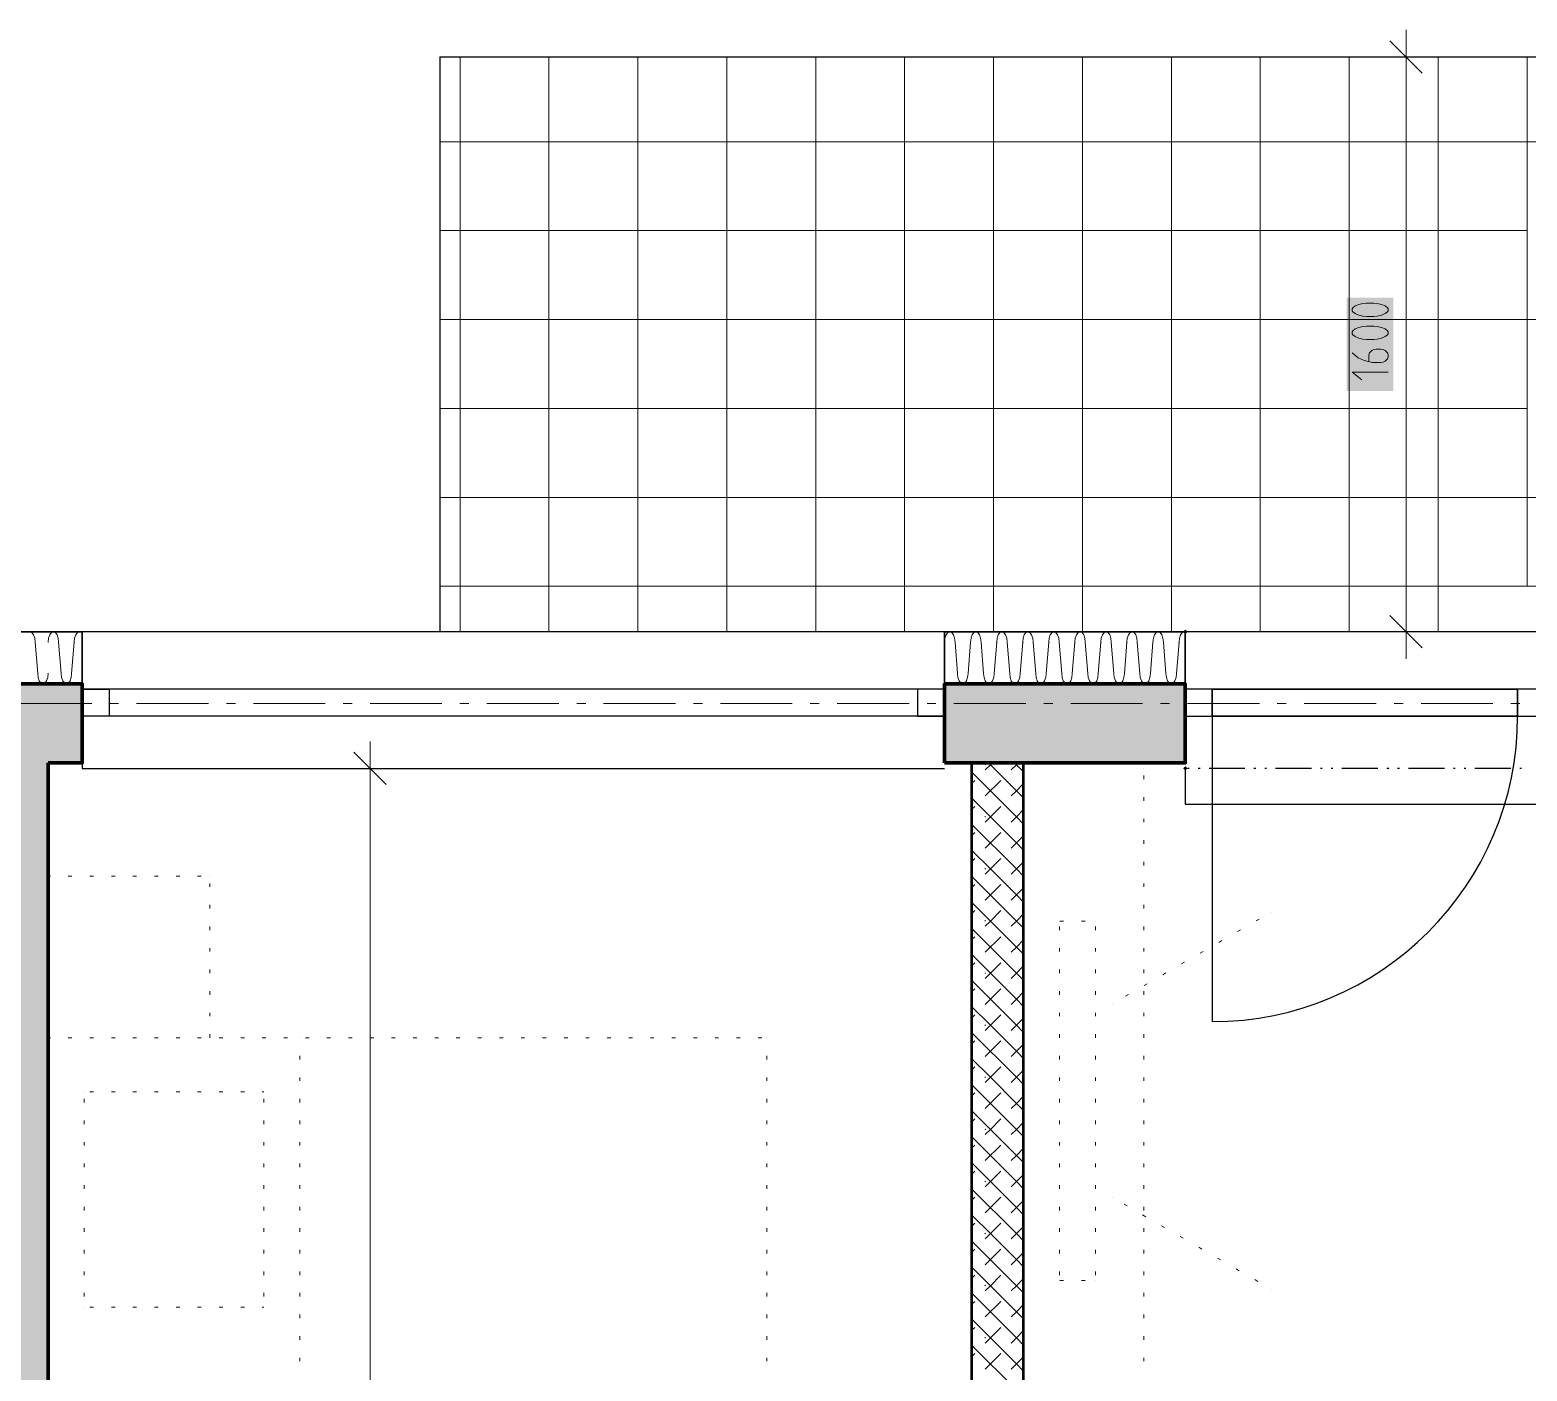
# Model space of a CAD drawing. Header units: millimetres. Extents: x 0 to 594, y 0 to 420.
# Drawn here: x 282.46 to 325.17, y 323 to 361.26 of the extents above; entities that cross this region are included whole.
import ezdxf

# ---------------------------------------------------------------- set-up
doc = ezdxf.new("R2010")
doc.units = ezdxf.units.MM
doc.header["$LTSCALE"] = 8
for name, color, linetype in [('PDF_Dvere', 7, 'Continuous'), ('PDF_Koty delkove', 7, 'Continuous'), ('PDF_Nabytek', 7, 'Continuous'), ('PDF_Obecne 0.25', 7, 'Continuous'), ('PDF_Okna', 7, 'Continuous'), ('PDF_Osy hlavni', 7, 'Continuous'), ('PDF_Pricky zdene', 7, 'Continuous'), ('PDF_Srafy', 7, 'Continuous'), ('PDF_Steny obvodove nosne', 7, 'Continuous'), ('PDF_Steny sendvic', 7, 'Continuous'), ('PDF_Zatepleni', 7, 'Continuous')]:
    doc.layers.add(name, color=color, linetype=linetype)

msp = doc.modelspace()

# ---------------------------------------------------------------- linework, layer by layer
at = {"layer": 'PDF_Dvere', "lineweight": 25}
for points in [[(316.185, 342.449), (315.417, 342.449), (315.417, 341.681), (316.185, 341.681)], [(316.185, 342.449), (316.185, 341.681)], [(325.666, 342.449), (324.898, 342.449), (324.898, 341.681), (325.666, 341.681)], [(324.898, 342.449), (324.898, 341.681)]]:
    msp.add_lwpolyline(points, close=True, dxfattribs=at)
for points in [[(324.898, 342.449), (316.185, 342.449), (324.898, 342.449)], [(324.898, 341.681), (316.185, 341.681), (324.898, 341.681)]]:
    msp.add_lwpolyline(points, dxfattribs=at)
msp.add_lwpolyline([(316.185, 341.681), (316.185, 332.968, 0.414213), (324.898, 341.681)], format="xyb", dxfattribs=at)
at = {"layer": 'PDF_Koty delkove', "lineweight": 18}
for points in [[(322.176, 360.028), (321.253, 360.951)], [(321.715, 360.489), (321.715, 361.258)], [(322.483, 360.489), (321.715, 360.489), (320.946, 360.489)], [(321.715, 344.089), (321.715, 360.489)], [(320.791, 352.81), (320.586, 352.81), (320.485, 352.796), (320.365, 352.769), (320.262, 352.728), (320.194, 352.673), (320.177, 352.646), (320.177, 352.591), (320.194, 352.563), (320.262, 352.509), (320.365, 352.468), (320.485, 352.44), (320.586, 352.426), (320.791, 352.426), (320.894, 352.44), (321.014, 352.468), (321.116, 352.509), (321.185, 352.563), (321.202, 352.591)], [(321.202, 352.591), (321.202, 352.646), (321.185, 352.673), (321.116, 352.728), (321.014, 352.769), (320.894, 352.796), (320.791, 352.81)], [(320.655, 351.797), (320.655, 351.988), (320.672, 352.044), (320.706, 352.085), (320.741, 352.112), (320.791, 352.139), (320.86, 352.153), (320.996, 352.153), (321.065, 352.139), (321.116, 352.112), (321.15, 352.085), (321.185, 352.044), (321.202, 351.988), (321.202, 351.934), (321.185, 351.879), (321.15, 351.838), (321.116, 351.811), (321.065, 351.783), (320.996, 351.769), (320.757, 351.769), (320.518, 351.824), (320.347, 351.906), (320.177, 352.044)], [(321.202, 351.496), (320.177, 351.496), (320.45, 351.277)], [(322.176, 343.628), (321.253, 344.551)], [(322.483, 344.089), (321.715, 344.089), (320.946, 344.089)], [(321.715, 344.089), (321.715, 343.321)], [(292.16, 340.194), (292.16, 340.963)], [(292.621, 339.733), (291.699, 340.656)], [(292.929, 340.194), (292.16, 340.194), (291.391, 340.194)], [(292.16, 253.839), (292.16, 256.401), (292.16, 261.065), (292.16, 282.897), (292.16, 284.384), (292.16, 291.046), (292.16, 340.194)]]:
    msp.add_lwpolyline(points, dxfattribs=at)
msp.add_lwpolyline([(320.791, 353.467), (320.586, 353.467), (320.485, 353.453), (320.365, 353.426), (320.262, 353.385), (320.194, 353.33), (320.177, 353.303), (320.177, 353.248), (320.194, 353.22), (320.262, 353.166), (320.365, 353.125), (320.485, 353.097), (320.586, 353.083), (320.791, 353.083), (320.894, 353.097), (321.014, 353.125), (321.116, 353.166), (321.185, 353.22), (321.202, 353.248), (321.202, 353.303), (321.185, 353.33), (321.116, 353.385), (321.014, 353.426), (320.894, 353.453)], close=True, dxfattribs=at)
at = {"layer": 'PDF_Koty delkove', "color": 7, "lineweight": 18, "true_color": 0xffffff, "transparency": 33554559}
msp.add_solid([(321.356, 350.958), (321.356, 353.62), (320.023, 350.958), (320.023, 353.62)], dxfattribs=at)
at = {"layer": 'PDF_Nabytek', "lineweight": 13}
for points in [[(310.804, 340.194), (310.804, 340.194)], [(310.804, 339.885), (310.804, 339.987)], [(314.229, 340.194), (314.229, 340.194)], [(314.229, 339.885), (314.229, 339.987)], [(310.804, 339.27), (310.804, 339.372)], [(314.229, 339.27), (314.229, 339.372)], [(310.804, 338.655), (310.804, 338.757)], [(314.229, 338.655), (314.229, 338.757)], [(310.804, 338.04), (310.804, 338.142)], [(314.229, 338.04), (314.229, 338.142)], [(310.804, 337.425), (310.804, 337.527)], [(314.229, 337.425), (314.229, 337.527)], [(283.038, 337.119), (282.976, 337.119)], [(282.976, 337.119), (282.976, 337.119)], [(282.976, 337.119), (282.976, 337.119)], [(283.653, 337.119), (283.55, 337.119)], [(284.268, 337.119), (284.165, 337.119)], [(284.883, 337.119), (284.78, 337.119)], [(285.498, 337.119), (285.395, 337.119)], [(286.113, 337.119), (286.01, 337.119)], [(286.728, 337.119), (286.625, 337.119)], [(287.343, 337.119), (287.24, 337.119)], [(287.588, 337.119), (287.588, 337.119)], [(287.588, 337.119), (287.588, 337.119)], [(282.976, 336.81), (282.976, 336.912)], [(287.588, 336.81), (287.588, 336.912)], [(310.804, 336.81), (310.804, 336.912)], [(314.229, 336.81), (314.229, 336.912)], [(282.976, 336.195), (282.976, 336.297)], [(287.588, 336.195), (287.588, 336.297)], [(310.804, 336.195), (310.804, 336.297)], [(314.229, 336.195), (314.229, 336.297)], [(311.829, 335.838), (311.829, 335.838)], [(311.829, 335.838), (311.829, 335.838)], [(311.943, 335.838), (311.84, 335.838)], [(312.558, 335.838), (312.455, 335.838)], [(312.854, 335.838), (312.854, 335.838)], [(312.854, 335.838), (312.854, 335.838)], [(317.438, 335.843), (317.527, 335.894)], [(317.866, 336.09), (317.866, 336.09)], [(282.976, 335.58), (282.976, 335.682)], [(287.588, 335.58), (287.588, 335.682)], [(310.804, 335.58), (310.804, 335.682)], [(311.829, 335.58), (311.829, 335.682)], [(312.854, 335.58), (312.854, 335.682)], [(314.229, 335.58), (314.229, 335.682)], [(316.906, 335.536), (316.994, 335.587)], [(282.976, 334.965), (282.976, 335.067)], [(287.588, 334.965), (287.588, 335.067)], [(310.804, 334.965), (310.804, 335.067)], [(311.829, 334.965), (311.829, 335.067)], [(312.854, 334.965), (312.854, 335.067)], [(314.229, 334.965), (314.229, 335.067)], [(315.84, 334.921), (315.929, 334.972)], [(316.373, 335.228), (316.462, 335.279)], [(282.976, 334.35), (282.976, 334.452)], [(287.588, 334.35), (287.588, 334.452)], [(310.804, 334.35), (310.804, 334.452)], [(311.829, 334.35), (311.829, 334.452)], [(312.854, 334.35), (312.854, 334.452)], [(314.229, 334.35), (314.229, 334.452)], [(315.308, 334.613), (315.397, 334.664)], [(314.243, 333.998), (314.331, 334.049)], [(314.775, 334.306), (314.864, 334.357)], [(282.976, 333.735), (282.976, 333.837)], [(287.588, 333.735), (287.588, 333.837)], [(310.804, 333.735), (310.804, 333.837)], [(311.829, 333.735), (311.829, 333.837)], [(312.854, 333.735), (312.854, 333.837)], [(313.71, 333.691), (313.799, 333.742)], [(314.229, 333.735), (314.229, 333.837)], [(282.976, 333.12), (282.976, 333.222)], [(287.588, 333.12), (287.588, 333.222)], [(310.804, 333.12), (310.804, 333.222)], [(311.829, 333.12), (311.829, 333.222)], [(312.854, 333.12), (312.854, 333.222)], [(313.342, 333.478), (313.342, 333.478)], [(314.229, 333.12), (314.229, 333.222)], [(282.976, 332.507), (282.976, 332.607)], [(283.038, 332.507), (282.976, 332.507)], [(282.976, 332.507), (282.976, 332.507)], [(282.976, 332.505), (282.976, 332.507)], [(282.976, 332.507), (282.976, 332.507)], [(282.976, 332.507), (282.976, 332.507)], [(283.653, 332.507), (283.55, 332.507)], [(284.268, 332.507), (284.165, 332.507)], [(284.883, 332.507), (284.78, 332.507)], [(285.498, 332.507), (285.395, 332.507)], [(286.113, 332.507), (286.01, 332.507)], [(286.728, 332.507), (286.625, 332.507)], [(287.343, 332.507), (287.24, 332.507)], [(287.588, 332.507), (287.588, 332.607)], [(287.588, 332.507), (287.588, 332.507)], [(287.958, 332.507), (287.855, 332.507)], [(288.573, 332.507), (288.47, 332.507)], [(289.188, 332.507), (289.085, 332.507)], [(289.803, 332.507), (289.7, 332.507)], [(290.151, 332.505), (290.151, 332.507)], [(290.151, 332.507), (290.151, 332.507)], [(290.418, 332.507), (290.315, 332.507)], [(291.033, 332.507), (290.93, 332.507)], [(291.648, 332.507), (291.545, 332.507)], [(292.263, 332.507), (292.16, 332.507)], [(292.878, 332.507), (292.775, 332.507)], [(293.493, 332.507), (293.39, 332.507)], [(294.108, 332.507), (294.005, 332.507)], [(294.723, 332.507), (294.62, 332.507)], [(295.338, 332.507), (295.235, 332.507)], [(295.953, 332.507), (295.85, 332.507)], [(296.568, 332.507), (296.465, 332.507)], [(297.183, 332.507), (297.08, 332.507)], [(297.798, 332.507), (297.695, 332.507)], [(298.413, 332.507), (298.31, 332.507)], [(299.028, 332.507), (298.925, 332.507)], [(299.643, 332.507), (299.54, 332.507)], [(300.258, 332.507), (300.155, 332.507)], [(300.873, 332.507), (300.77, 332.507)], [(301.488, 332.507), (301.385, 332.507)], [(302.103, 332.507), (302, 332.507)], [(302.718, 332.507), (302.615, 332.507)], [(303.333, 332.507), (303.23, 332.507)], [(303.476, 332.505), (303.476, 332.507)], [(303.476, 332.507), (303.476, 332.507)], [(303.476, 332.507), (303.476, 332.507)], [(310.804, 332.505), (310.804, 332.607)], [(311.829, 332.505), (311.829, 332.607)], [(312.854, 332.505), (312.854, 332.607)], [(314.229, 332.505), (314.229, 332.607)], [(282.976, 331.89), (282.976, 331.992)], [(290.151, 331.89), (290.151, 331.992)], [(303.476, 331.89), (303.476, 331.992)], [(310.804, 331.89), (310.804, 331.992)], [(311.829, 331.89), (311.829, 331.992)], [(312.854, 331.89), (312.854, 331.992)], [(314.229, 331.89), (314.229, 331.992)], [(282.976, 331.275), (282.976, 331.377)], [(290.151, 331.275), (290.151, 331.377)], [(303.476, 331.275), (303.476, 331.377)], [(310.804, 331.275), (310.804, 331.377)], [(311.829, 331.275), (311.829, 331.377)], [(312.854, 331.275), (312.854, 331.377)], [(314.229, 331.275), (314.229, 331.377)], [(282.976, 330.66), (282.976, 330.762)], [(284.001, 330.97), (284.001, 330.97)], [(284.001, 330.97), (284.001, 330.97)], [(284.001, 330.66), (284.001, 330.762)], [(284.268, 330.97), (284.165, 330.97)], [(284.883, 330.97), (284.78, 330.97)], [(285.498, 330.97), (285.395, 330.97)], [(286.113, 330.97), (286.01, 330.97)], [(286.728, 330.97), (286.625, 330.97)], [(287.343, 330.97), (287.24, 330.97)], [(287.958, 330.97), (287.855, 330.97)], [(288.573, 330.97), (288.47, 330.97)], [(289.126, 330.97), (289.085, 330.97)], [(289.126, 330.97), (289.126, 330.97)], [(289.126, 330.97), (289.126, 330.97)], [(289.126, 330.66), (289.126, 330.762)], [(290.151, 330.66), (290.151, 330.762)], [(303.476, 330.66), (303.476, 330.762)], [(310.804, 330.66), (310.804, 330.762)], [(311.829, 330.66), (311.829, 330.762)], [(312.854, 330.66), (312.854, 330.762)], [(314.229, 330.66), (314.229, 330.762)], [(282.976, 330.045), (282.976, 330.147)], [(284.001, 330.045), (284.001, 330.147)], [(289.126, 330.045), (289.126, 330.147)], [(290.151, 330.045), (290.151, 330.147)], [(303.476, 330.045), (303.476, 330.147)], [(310.804, 330.045), (310.804, 330.147)], [(311.829, 330.045), (311.829, 330.147)], [(312.854, 330.045), (312.854, 330.147)], [(314.229, 330.045), (314.229, 330.147)], [(282.976, 329.43), (282.976, 329.532)], [(284.001, 329.43), (284.001, 329.532)], [(289.126, 329.43), (289.126, 329.532)], [(290.151, 329.43), (290.151, 329.532)], [(303.476, 329.43), (303.476, 329.532)], [(310.804, 329.43), (310.804, 329.532)], [(311.829, 329.43), (311.829, 329.532)], [(312.854, 329.43), (312.854, 329.532)], [(314.229, 329.43), (314.229, 329.532)], [(282.976, 328.815), (282.976, 328.917)], [(284.001, 328.815), (284.001, 328.917)], [(289.126, 328.815), (289.126, 328.917)], [(290.151, 328.815), (290.151, 328.917)], [(303.476, 328.815), (303.476, 328.917)], [(310.804, 328.815), (310.804, 328.917)], [(311.829, 328.815), (311.829, 328.917)], [(312.854, 328.815), (312.854, 328.917)], [(314.229, 328.815), (314.229, 328.917)], [(282.976, 328.2), (282.976, 328.302)], [(284.001, 328.2), (284.001, 328.302)], [(289.126, 328.2), (289.126, 328.302)], [(290.151, 328.2), (290.151, 328.302)], [(303.476, 328.2), (303.476, 328.302)], [(310.804, 328.2), (310.804, 328.302)], [(311.829, 328.2), (311.829, 328.302)], [(312.854, 328.2), (312.854, 328.302)], [(314.229, 328.2), (314.229, 328.302)], [(282.976, 327.585), (282.976, 327.687)], [(284.001, 327.585), (284.001, 327.687)], [(289.126, 327.585), (289.126, 327.687)], [(290.151, 327.585), (290.151, 327.687)], [(303.476, 327.585), (303.476, 327.687)], [(310.804, 327.585), (310.804, 327.687)], [(311.829, 327.585), (311.829, 327.687)], [(312.854, 327.585), (312.854, 327.687)], [(313.342, 327.948), (313.342, 327.948)], [(313.757, 327.709), (313.668, 327.76)], [(314.229, 327.585), (314.229, 327.687)], [(314.289, 327.402), (314.2, 327.453)], [(282.976, 326.97), (282.976, 327.072)], [(284.001, 326.97), (284.001, 327.072)], [(289.126, 326.97), (289.126, 327.072)], [(290.151, 326.97), (290.151, 327.072)], [(303.476, 326.97), (303.476, 327.072)], [(310.804, 326.97), (310.804, 327.072)], [(311.829, 326.97), (311.829, 327.072)], [(312.854, 326.97), (312.854, 327.072)], [(314.229, 326.97), (314.229, 327.072)], [(314.822, 327.094), (314.733, 327.145)], [(315.354, 326.787), (315.266, 326.838)], [(282.976, 326.355), (282.976, 326.457)], [(284.001, 326.355), (284.001, 326.457)], [(289.126, 326.355), (289.126, 326.457)], [(290.151, 326.355), (290.151, 326.457)], [(303.476, 326.355), (303.476, 326.457)], [(310.804, 326.355), (310.804, 326.457)], [(311.829, 326.355), (311.829, 326.457)], [(312.854, 326.355), (312.854, 326.457)], [(314.229, 326.355), (314.229, 326.457)], [(315.887, 326.479), (315.798, 326.53)], [(316.42, 326.172), (316.331, 326.223)], [(316.952, 325.864), (316.863, 325.915)], [(282.976, 325.74), (282.976, 325.842)], [(284.001, 325.74), (284.001, 325.842)], [(289.126, 325.74), (289.126, 325.842)], [(290.151, 325.74), (290.151, 325.842)], [(303.476, 325.74), (303.476, 325.842)], [(310.804, 325.74), (310.804, 325.842)], [(311.829, 325.74), (311.829, 325.842)], [(311.829, 325.588), (311.829, 325.588)], [(311.829, 325.588), (311.829, 325.588)], [(311.943, 325.588), (311.84, 325.588)], [(312.558, 325.588), (312.455, 325.588)], [(312.854, 325.74), (312.854, 325.842)], [(312.854, 325.588), (312.854, 325.588)], [(312.854, 325.588), (312.854, 325.588)], [(314.229, 325.74), (314.229, 325.842)], [(317.485, 325.557), (317.396, 325.608)], [(282.976, 325.125), (282.976, 325.227)], [(284.001, 325.125), (284.001, 325.227)], [(289.126, 325.125), (289.126, 325.227)], [(290.151, 325.125), (290.151, 325.227)], [(303.476, 325.125), (303.476, 325.227)], [(310.804, 325.125), (310.804, 325.227)], [(314.229, 325.125), (314.229, 325.227)], [(317.866, 325.336), (317.866, 325.336)], [(282.976, 324.51), (282.976, 324.612)], [(284.001, 324.82), (284.001, 324.82)], [(284.001, 324.82), (284.001, 324.82)], [(284.268, 324.82), (284.165, 324.82)], [(284.883, 324.82), (284.78, 324.82)], [(285.498, 324.82), (285.395, 324.82)], [(286.113, 324.82), (286.01, 324.82)], [(286.728, 324.82), (286.625, 324.82)], [(287.343, 324.82), (287.24, 324.82)], [(287.958, 324.82), (287.855, 324.82)], [(288.573, 324.82), (288.47, 324.82)], [(289.126, 324.82), (289.085, 324.82)], [(289.126, 324.82), (289.126, 324.82)], [(289.126, 324.82), (289.126, 324.82)], [(290.151, 324.51), (290.151, 324.612)], [(303.476, 324.51), (303.476, 324.612)], [(310.804, 324.51), (310.804, 324.612)], [(314.229, 324.51), (314.229, 324.612)], [(282.976, 323.895), (282.976, 323.997)], [(290.151, 323.895), (290.151, 323.997)], [(303.476, 323.895), (303.476, 323.997)], [(310.804, 323.895), (310.804, 323.997)], [(314.229, 323.895), (314.229, 323.997)], [(282.976, 323.28), (282.976, 323.382)], [(290.151, 323.28), (290.151, 323.382)], [(303.476, 323.28), (303.476, 323.382)], [(310.804, 323.28), (310.804, 323.382)], [(314.229, 323.28), (314.229, 323.382)]]:
    msp.add_lwpolyline(points, dxfattribs=at)
at = {"layer": 'PDF_Obecne 0.25', "lineweight": 25}
for points in [[(294.148, 360.489), (325.923, 360.489)], [(294.148, 360.489), (294.148, 344.089)], [(325.666, 344.089), (315.417, 344.089)], [(315.417, 340.194), (315.417, 339.169), (325.666, 339.169), (325.666, 340.194)]]:
    msp.add_lwpolyline(points, dxfattribs=at)
at = {"layer": 'PDF_Okna', "lineweight": 25}
for points in [[(308.549, 344.089), (283.95, 344.089), (283.95, 340.194), (308.549, 340.194)], [(308.549, 342.449), (283.95, 342.449)], [(308.549, 341.681), (283.95, 341.681)]]:
    msp.add_lwpolyline(points, dxfattribs=at)
for points in [[(283.95, 342.449), (284.718, 342.449), (284.718, 341.681), (283.95, 341.681)], [(308.549, 342.449), (307.781, 342.449), (307.781, 341.681), (308.549, 341.681)]]:
    msp.add_lwpolyline(points, close=True, dxfattribs=at)
at = {"layer": 'PDF_Osy hlavni', "lineweight": 18}
for points in [[(284.217, 342.039), (282.167, 342.039)], [(284.985, 342.039), (284.729, 342.039)], [(287.548, 342.039), (285.498, 342.039)], [(288.317, 342.039), (288.06, 342.039)], [(290.879, 342.039), (288.829, 342.039)], [(291.648, 342.039), (291.392, 342.039)], [(294.21, 342.039), (292.16, 342.039)], [(294.979, 342.039), (294.723, 342.039)], [(297.542, 342.039), (295.492, 342.039)], [(298.31, 342.039), (298.054, 342.039)], [(300.873, 342.039), (298.823, 342.039)], [(301.642, 342.039), (301.385, 342.039)], [(304.204, 342.039), (302.154, 342.039)], [(304.973, 342.039), (304.717, 342.039)], [(307.535, 342.039), (305.485, 342.039)], [(308.304, 342.039), (308.048, 342.039)], [(310.866, 342.039), (308.816, 342.039)], [(311.635, 342.039), (311.379, 342.039)], [(314.198, 342.039), (312.148, 342.039)], [(314.966, 342.039), (314.71, 342.039)], [(317.529, 342.039), (315.479, 342.039)], [(318.298, 342.039), (318.041, 342.039)], [(320.86, 342.039), (318.81, 342.039)], [(321.629, 342.039), (321.373, 342.039)], [(324.191, 342.039), (322.141, 342.039)], [(324.96, 342.039), (324.704, 342.039)]]:
    msp.add_lwpolyline(points, dxfattribs=at)
at = {"layer": 'PDF_Pricky zdene', "lineweight": 50}
msp.add_lwpolyline([(310.804, 291.046), (310.804, 340.194), (310.804, 340.348), (309.318, 340.348), (309.318, 340.194), (309.318, 291.046), (309.318, 291.046)], close=True, dxfattribs=at)
at = {"layer": 'PDF_Pricky zdene', "lineweight": 9}
for points in [[(310.804, 339.016), (310.599, 338.811), (309.318, 340.092)], [(309.708, 340.148), (309.856, 340.297)], [(310.804, 339.349), (310.599, 339.554), (309.856, 340.297), (309.805, 340.348)], [(309.856, 340.297), (309.907, 340.348)], [(310.451, 340.148), (310.599, 340.297)], [(310.651, 340.348), (310.599, 340.297), (310.548, 340.348)], [(310.804, 340.092), (310.599, 340.297)], [(309.318, 339.759), (309.41, 339.851)], [(309.708, 339.405), (310.153, 339.851)], [(310.451, 339.405), (310.599, 339.554), (310.804, 339.759)], [(310.804, 337.863), (310.599, 338.068), (309.856, 338.811), (309.318, 339.349)], [(309.318, 339.016), (309.41, 339.108)], [(309.708, 338.662), (309.856, 338.811)], [(309.856, 338.811), (310.153, 339.108)], [(310.451, 338.662), (310.599, 338.811)], [(310.804, 338.606), (310.599, 338.811)], [(310.804, 337.529), (310.599, 337.324), (309.318, 338.606)], [(309.318, 338.273), (309.41, 338.365)], [(309.708, 337.919), (310.153, 338.365)], [(310.599, 338.068), (310.804, 338.273)], [(310.804, 336.376), (310.599, 336.581), (309.856, 337.324), (309.318, 337.863)], [(310.451, 337.919), (310.599, 338.068)], [(309.318, 337.529), (309.41, 337.622)], [(309.856, 337.324), (310.153, 337.622)], [(310.804, 336.043), (310.599, 335.838), (309.318, 337.119)], [(309.708, 337.176), (309.856, 337.324)], [(310.451, 337.176), (310.599, 337.324)], [(310.804, 337.119), (310.599, 337.324)], [(309.318, 336.786), (309.41, 336.879)], [(309.708, 336.433), (310.153, 336.879)], [(310.451, 336.433), (310.599, 336.581)], [(310.599, 336.581), (310.804, 336.786)], [(310.804, 334.89), (310.599, 335.095), (309.856, 335.838), (309.318, 336.376)], [(309.318, 336.043), (309.41, 336.135)], [(309.856, 335.838), (310.153, 336.135)], [(309.708, 335.69), (309.856, 335.838)], [(310.451, 335.69), (310.599, 335.838)], [(310.804, 335.633), (310.599, 335.838)], [(310.804, 334.557), (310.599, 334.352), (309.318, 335.633)], [(309.318, 335.3), (309.41, 335.392)], [(309.708, 334.947), (310.153, 335.392)], [(310.599, 335.095), (310.804, 335.3)], [(310.804, 333.404), (310.599, 333.609), (309.856, 334.352), (309.318, 334.89)], [(310.451, 334.947), (310.599, 335.095)], [(309.318, 334.557), (309.41, 334.649)], [(309.856, 334.352), (310.153, 334.649)], [(310.804, 333.071), (310.599, 332.866), (309.318, 334.147)], [(309.708, 334.203), (309.856, 334.352)], [(310.451, 334.203), (310.599, 334.352)], [(310.804, 334.147), (310.599, 334.352)], [(309.318, 333.814), (309.41, 333.906)], [(309.708, 333.46), (310.153, 333.906)], [(310.451, 333.46), (310.599, 333.609)], [(310.599, 333.609), (310.804, 333.814)], [(310.804, 331.918), (310.599, 332.123), (309.856, 332.866), (309.318, 333.404)], [(309.318, 333.071), (309.41, 333.163)], [(309.856, 332.866), (310.153, 333.163)], [(309.708, 332.717), (309.856, 332.866)], [(310.451, 332.717), (310.599, 332.866)], [(310.804, 332.661), (310.599, 332.866)], [(310.804, 331.585), (310.599, 331.38), (309.318, 332.661)], [(309.318, 332.328), (309.41, 332.42)], [(309.708, 331.974), (310.153, 332.42)], [(310.599, 332.123), (310.804, 332.328)], [(310.804, 330.431), (310.599, 330.636), (309.856, 331.38), (309.318, 331.918)], [(310.451, 331.974), (310.599, 332.123)], [(309.318, 331.585), (309.41, 331.677)], [(309.856, 331.38), (310.153, 331.677)], [(310.599, 329.893), (309.318, 331.175)], [(309.708, 331.231), (309.856, 331.38)], [(310.451, 331.231), (310.599, 331.38)], [(310.804, 331.175), (310.599, 331.38)], [(309.318, 330.841), (309.41, 330.934)], [(309.708, 330.488), (310.153, 330.934)], [(310.451, 330.488), (310.599, 330.636)], [(310.599, 330.636), (310.804, 330.841)], [(310.451, 329.002), (310.599, 329.15), (309.856, 329.893), (309.318, 330.431)], [(309.318, 330.098), (309.41, 330.191)], [(309.856, 329.893), (310.153, 330.191)], [(309.708, 329.745), (309.856, 329.893)], [(310.451, 329.745), (310.599, 329.893)], [(310.599, 329.893), (310.804, 330.098)], [(310.804, 329.688), (310.599, 329.893)], [(310.599, 328.407), (309.318, 329.688)], [(309.318, 329.355), (309.41, 329.447)], [(309.708, 329.002), (310.153, 329.447)], [(310.599, 329.15), (310.804, 329.355)], [(310.599, 327.664), (309.856, 328.407), (309.318, 328.945)], [(310.804, 328.945), (310.599, 329.15)], [(309.318, 328.612), (309.41, 328.704)], [(309.856, 328.407), (310.153, 328.704)], [(310.599, 328.407), (310.804, 328.612)], [(310.599, 326.921), (309.318, 328.202)], [(309.708, 328.258), (309.856, 328.407)], [(310.451, 328.258), (310.599, 328.407)], [(310.804, 328.202), (310.599, 328.407)], [(309.318, 327.869), (309.41, 327.961)], [(309.708, 327.515), (310.153, 327.961)], [(310.451, 327.515), (310.599, 327.664)], [(310.599, 327.664), (310.804, 327.869)], [(310.804, 327.459), (310.599, 327.664)], [(309.856, 326.921), (309.318, 327.459)], [(309.318, 327.126), (309.41, 327.218)], [(309.856, 326.921), (310.153, 327.218)], [(309.708, 326.772), (309.856, 326.921)], [(310.451, 326.029), (310.599, 326.178), (309.856, 326.921)], [(310.451, 326.772), (310.599, 326.921)], [(310.599, 326.921), (310.804, 327.126)], [(310.804, 326.716), (310.599, 326.921)], [(310.599, 325.435), (309.318, 326.716)], [(309.318, 326.383), (309.41, 326.475)], [(309.708, 326.029), (310.153, 326.475)], [(310.599, 326.178), (310.804, 326.383)], [(309.856, 325.435), (309.318, 325.973)], [(310.804, 325.973), (310.599, 326.178)], [(309.318, 325.64), (309.41, 325.732)], [(309.856, 325.435), (310.153, 325.732)], [(310.599, 325.435), (310.804, 325.64)], [(310.599, 323.948), (309.318, 325.23)], [(309.708, 325.286), (309.856, 325.435)], [(310.804, 324.486), (310.599, 324.691), (309.856, 325.435)], [(310.451, 325.286), (310.599, 325.435)], [(310.804, 325.23), (310.599, 325.435)], [(309.318, 324.896), (309.41, 324.989)], [(309.708, 324.543), (310.153, 324.989)], [(310.451, 324.543), (310.599, 324.691)], [(310.599, 324.691), (310.804, 324.896)], [(309.856, 323.948), (309.318, 324.486)], [(309.318, 324.153), (309.41, 324.246)], [(310.451, 323.057), (310.599, 323.205), (309.856, 323.948), (310.153, 324.246)], [(309.708, 323.8), (309.856, 323.948)], [(310.451, 323.8), (310.599, 323.948)], [(310.599, 323.948), (310.804, 324.153)], [(310.804, 323.743), (310.599, 323.948)], [(310.599, 322.462), (309.318, 323.743)], [(309.318, 323.41), (309.41, 323.502)], [(309.708, 323.057), (310.153, 323.502)], [(310.599, 323.205), (310.804, 323.41)], [(310.804, 323), (310.599, 323.205)]]:
    msp.add_lwpolyline(points, dxfattribs=at)
at = {"layer": 'PDF_Pricky zdene', "lineweight": 9, "transparency": 33554559}
for points in [[(309.708, 340.277), (309.684, 340.3), (309.731, 340.3), (309.708, 340.323)], [(310.599, 340.274), (310.576, 340.297), (310.622, 340.297), (310.599, 340.32)], [(309.708, 338.791), (309.684, 338.814), (309.731, 338.814), (309.708, 338.837)], [(310.599, 338.788), (310.576, 338.811), (310.622, 338.811), (310.599, 338.834)], [(309.708, 337.304), (309.684, 337.327), (309.731, 337.327), (309.708, 337.351)], [(310.599, 337.301), (310.576, 337.324), (310.622, 337.324), (310.599, 337.348)], [(309.708, 335.818), (309.684, 335.841), (309.731, 335.841), (309.708, 335.864)], [(310.599, 335.815), (310.576, 335.838), (310.622, 335.838), (310.599, 335.861)], [(309.708, 334.332), (309.684, 334.355), (309.731, 334.355), (309.708, 334.378)], [(310.599, 334.329), (310.576, 334.352), (310.622, 334.352), (310.599, 334.375)], [(309.708, 332.846), (309.684, 332.869), (309.731, 332.869), (309.708, 332.892)], [(310.599, 332.843), (310.576, 332.866), (310.622, 332.866), (310.599, 332.889)], [(309.708, 331.359), (309.684, 331.383), (309.731, 331.383), (309.708, 331.406)], [(310.599, 331.356), (310.576, 331.38), (310.622, 331.38), (310.599, 331.403)], [(309.708, 329.873), (309.684, 329.896), (309.731, 329.896), (309.708, 329.919)], [(310.599, 329.87), (310.576, 329.893), (310.622, 329.893), (310.599, 329.916)], [(309.708, 328.387), (309.684, 328.41), (309.731, 328.41), (309.708, 328.433)], [(310.599, 328.384), (310.576, 328.407), (310.622, 328.407), (310.599, 328.43)], [(309.708, 326.901), (309.684, 326.924), (309.731, 326.924), (309.708, 326.947)], [(310.599, 326.898), (310.576, 326.921), (310.622, 326.921), (310.599, 326.944)], [(309.708, 325.415), (309.684, 325.438), (309.731, 325.438), (309.708, 325.461)], [(310.599, 325.412), (310.576, 325.435), (310.622, 325.435), (310.599, 325.458)], [(309.708, 323.928), (309.684, 323.951), (309.731, 323.951), (309.708, 323.974)], [(310.599, 323.925), (310.576, 323.948), (310.622, 323.948), (310.599, 323.971)]]:
    msp.add_solid(points, dxfattribs=at)
at = {"layer": 'PDF_Srafy', "lineweight": 9}
for points in [[(325.166, 360.489), (325.166, 355.533), (320.093, 355.533), (315.02, 355.533), (309.946, 355.533), (304.873, 355.533), (299.799, 355.533), (294.726, 355.533), (294.148, 355.533)], [(322.63, 360.489), (322.63, 358.07), (317.556, 358.07), (312.483, 358.07), (307.409, 358.07), (302.336, 358.07), (297.263, 358.07), (294.148, 358.07)], [(294.726, 360.489), (294.726, 355.533), (294.726, 350.46), (294.726, 345.386), (294.726, 344.089)], [(297.263, 360.489), (297.263, 358.07), (297.263, 352.996), (297.263, 347.923), (297.263, 344.089)], [(299.799, 360.489), (299.799, 355.533), (299.799, 350.46), (299.799, 345.386), (299.799, 344.089)], [(302.336, 360.489), (302.336, 358.07), (302.336, 352.996), (302.336, 347.923), (302.336, 344.089)], [(304.873, 360.489), (304.873, 355.533), (304.873, 350.46), (304.873, 345.386), (304.873, 344.089)], [(307.409, 360.489), (307.409, 358.07), (307.409, 352.996), (307.409, 347.923), (307.409, 344.089)], [(309.946, 360.489), (309.946, 355.533), (309.946, 350.46), (309.946, 345.386), (309.946, 344.089)], [(312.483, 360.489), (312.483, 358.07), (312.483, 352.996), (312.483, 347.923), (312.483, 344.089)], [(315.02, 360.489), (315.02, 355.533), (315.02, 350.46), (315.02, 345.386), (315.02, 344.089)], [(317.556, 360.489), (317.556, 358.07)], [(320.093, 360.489), (320.093, 355.533)], [(317.556, 358.07), (317.556, 352.996), (317.556, 347.923), (317.556, 344.089)], [(325.923, 358.07), (322.63, 358.07)], [(322.63, 358.07), (322.63, 352.996), (322.63, 347.923)], [(325.166, 355.533), (325.166, 350.46), (320.093, 350.46), (315.02, 350.46), (309.946, 350.46), (304.873, 350.46), (299.799, 350.46), (294.726, 350.46), (294.148, 350.46)], [(320.093, 355.533), (320.093, 350.46), (320.093, 345.386), (320.093, 344.089)], [(325.923, 352.996), (322.63, 352.996), (317.556, 352.996), (312.483, 352.996), (307.409, 352.996), (302.336, 352.996), (297.263, 352.996), (294.148, 352.996)], [(325.166, 350.46), (325.166, 345.386)], [(325.923, 347.923), (322.63, 347.923), (317.556, 347.923), (312.483, 347.923), (307.409, 347.923), (302.336, 347.923), (297.263, 347.923), (294.148, 347.923)], [(322.63, 347.923), (322.63, 344.089)], [(325.923, 345.386), (325.166, 345.386), (320.093, 345.386), (315.02, 345.386), (309.946, 345.386), (304.873, 345.386), (299.799, 345.386), (294.726, 345.386), (294.148, 345.386)]]:
    msp.add_lwpolyline(points, dxfattribs=at)
at = {"layer": 'PDF_Steny obvodove nosne', "lineweight": 70}
for points in [[(282.976, 342.603), (280.926, 342.603), (280.926, 340.194), (280.926, 261.065), (280.926, 258.451), (282.976, 258.451), (282.976, 261.065), (282.976, 340.194), (282.976, 340.348)], [(282.976, 340.348), (283.95, 340.348), (283.95, 342.603), (282.976, 342.603)]]:
    msp.add_lwpolyline(points, dxfattribs=at)
msp.add_lwpolyline([(308.549, 340.348), (315.417, 340.348), (315.417, 342.603), (308.549, 342.603)], close=True, dxfattribs=at)
at = {"layer": 'PDF_Steny obvodove nosne', "color": 9, "lineweight": 9, "true_color": 0xc0c0c0, "transparency": 33554559}
for points in [[(282.976, 258.451), (282.976, 342.603), (280.926, 258.451), (280.926, 342.603)], [(282.976, 340.348), (283.95, 340.348), (282.976, 342.603), (283.95, 342.603)], [(308.549, 340.348), (315.417, 340.348), (308.549, 342.603), (315.417, 342.603)]]:
    msp.add_solid(points, dxfattribs=at)
at = {"layer": 'PDF_Steny sendvic', "lineweight": 25}
for points in [[(315.53, 344.089), (315.479, 344.089)], [(315.838, 344.089), (315.786, 344.089)], [(317.119, 344.089), (316.094, 344.089)], [(317.426, 344.089), (317.375, 344.089)], [(317.734, 344.089), (317.683, 344.089)], [(319.015, 344.089), (317.99, 344.089)], [(319.323, 344.089), (319.271, 344.089)], [(319.63, 344.089), (319.579, 344.089)], [(320.911, 344.089), (319.886, 344.089)], [(321.219, 344.089), (321.168, 344.089)], [(321.526, 344.089), (321.475, 344.089)], [(322.808, 344.089), (321.783, 344.089)], [(323.115, 344.089), (323.064, 344.089)], [(323.423, 344.089), (323.371, 344.089)], [(324.704, 344.089), (323.679, 344.089)], [(325.011, 344.089), (324.96, 344.089)], [(315.53, 340.194), (315.479, 340.194)], [(315.838, 340.194), (315.786, 340.194)], [(317.119, 340.194), (316.094, 340.194)], [(317.426, 340.194), (317.375, 340.194)], [(317.734, 340.194), (317.683, 340.194)], [(319.015, 340.194), (317.99, 340.194)], [(319.323, 340.194), (319.271, 340.194)], [(319.63, 340.194), (319.579, 340.194)], [(320.911, 340.194), (319.886, 340.194)], [(321.219, 340.194), (321.168, 340.194)], [(321.526, 340.194), (321.475, 340.194)], [(322.808, 340.194), (321.783, 340.194)], [(323.115, 340.194), (323.064, 340.194)], [(323.423, 340.194), (323.371, 340.194)], [(324.704, 340.194), (323.679, 340.194)], [(325.011, 340.194), (324.96, 340.194)]]:
    msp.add_lwpolyline(points, dxfattribs=at)
at = {"layer": 'PDF_Steny sendvic', "lineweight": 25, "transparency": 33554559}
for points in [[(315.481, 344.089), (315.417, 344.025), (315.417, 344.153), (315.353, 344.089)], [(315.481, 340.194), (315.417, 340.13), (315.417, 340.259), (315.353, 340.194)]]:
    msp.add_solid(points, dxfattribs=at)
at = {"layer": 'PDF_Zatepleni', "lineweight": 35}
msp.add_lwpolyline([(280.926, 342.808), (280.926, 342.603), (282.976, 342.603), (283.95, 342.603), (283.95, 342.808), (283.95, 344.089), (282.976, 344.089), (280.926, 344.089)], dxfattribs=at)
at = {"layer": 'PDF_Zatepleni', "lineweight": 9}
for points in [[(282.471, 344.089), (282.513, 344.068), (282.561, 344.003), (282.594, 343.907), (282.605, 343.792), (282.679, 342.9), (282.69, 342.787), (282.722, 342.69), (282.77, 342.626), (282.827, 342.603), (282.884, 342.626), (282.932, 342.69), (282.964, 342.787), (282.976, 342.9)], [(283.48, 342.603), (283.439, 342.624), (283.39, 342.689), (283.358, 342.786), (283.347, 342.9), (283.273, 343.792), (283.262, 343.906), (283.23, 344.002), (283.181, 344.067), (283.124, 344.089), (283.068, 344.067), (283.019, 344.002), (282.987, 343.906), (282.976, 343.792)], [(283.95, 344.033), (283.924, 344.067), (283.868, 344.089), (283.811, 344.067), (283.762, 344.002), (283.73, 343.906), (283.719, 343.792), (283.645, 342.9), (283.634, 342.786), (283.602, 342.689), (283.553, 342.624), (283.512, 342.603)], [(308.698, 344.089), (308.641, 344.067), (308.593, 344.002), (308.561, 343.906), (308.549, 343.792)], [(308.847, 343.792), (308.835, 343.906), (308.803, 344.002), (308.755, 344.067), (308.698, 344.089)], [(309.441, 344.089), (309.384, 344.067), (309.336, 344.002), (309.304, 343.906), (309.292, 343.792)], [(309.59, 343.792), (309.578, 343.906), (309.546, 344.002), (309.498, 344.067), (309.441, 344.089)], [(310.184, 344.089), (310.127, 344.067), (310.079, 344.002), (310.047, 343.906), (310.036, 343.792)], [(310.333, 343.792), (310.321, 343.906), (310.289, 344.002), (310.241, 344.067), (310.184, 344.089)], [(310.927, 344.089), (310.87, 344.067), (310.822, 344.002), (310.79, 343.906), (310.779, 343.792)], [(311.076, 343.792), (311.065, 343.906), (311.032, 344.002), (310.984, 344.067), (310.927, 344.089)], [(311.67, 344.089), (311.614, 344.067), (311.565, 344.002), (311.533, 343.906), (311.522, 343.792)], [(311.819, 343.792), (311.808, 343.906), (311.775, 344.002), (311.727, 344.067), (311.67, 344.089)], [(312.414, 344.089), (312.357, 344.067), (312.308, 344.002), (312.276, 343.906), (312.265, 343.792)], [(312.562, 343.792), (312.551, 343.906), (312.519, 344.002), (312.47, 344.067), (312.414, 344.089)], [(313.157, 344.089), (313.1, 344.067), (313.052, 344.002), (313.019, 343.906), (313.008, 343.792)], [(313.305, 343.792), (313.294, 343.906), (313.262, 344.002), (313.214, 344.067), (313.157, 344.089)], [(313.9, 344.089), (313.843, 344.067), (313.795, 344.002), (313.762, 343.906), (313.751, 343.792)], [(314.048, 343.792), (314.037, 343.906), (314.005, 344.002), (313.957, 344.067), (313.9, 344.089)], [(314.506, 343.906), (314.494, 343.792)], [(314.643, 344.089), (314.586, 344.067), (314.538, 344.002), (314.506, 343.906)], [(314.792, 343.792), (314.78, 343.906), (314.748, 344.002), (314.7, 344.067), (314.643, 344.089)], [(315.386, 344.089), (315.329, 344.067), (315.281, 344.002), (315.249, 343.906), (315.237, 343.792)], [(315.417, 344.077), (315.386, 344.089)], [(308.847, 343.792), (308.92, 342.9)], [(309.219, 342.9), (309.292, 343.792)], [(309.59, 343.792), (309.663, 342.9)], [(309.962, 342.9), (310.036, 343.792)], [(310.333, 343.792), (310.406, 342.9), (310.418, 342.786), (310.45, 342.689), (310.499, 342.624), (310.54, 342.603)], [(310.705, 342.9), (310.779, 343.792)], [(311.076, 343.792), (311.149, 342.9), (311.161, 342.786), (311.193, 342.689), (311.242, 342.624), (311.283, 342.603)], [(311.448, 342.9), (311.522, 343.792)], [(311.819, 343.792), (311.893, 342.9), (311.904, 342.786), (311.936, 342.689), (311.985, 342.624), (312.026, 342.603)], [(312.191, 342.9), (312.265, 343.792)], [(312.562, 343.792), (312.636, 342.9), (312.647, 342.786), (312.679, 342.689), (312.728, 342.624), (312.769, 342.603)], [(312.934, 342.9), (313.008, 343.792)], [(313.305, 343.792), (313.379, 342.9), (313.39, 342.786), (313.423, 342.689), (313.471, 342.624), (313.513, 342.603)], [(313.678, 342.9), (313.751, 343.792)], [(314.048, 343.792), (314.122, 342.9), (314.133, 342.786), (314.166, 342.689), (314.214, 342.624), (314.256, 342.603)], [(314.421, 342.9), (314.494, 343.792)], [(314.792, 343.792), (314.865, 342.9), (314.876, 342.786), (314.909, 342.689), (314.957, 342.624), (314.999, 342.603)], [(315.164, 342.9), (315.237, 343.792)], [(283.645, 342.9), (283.645, 342.9)], [(308.92, 342.9), (308.931, 342.786), (308.964, 342.689), (309.012, 342.624), (309.054, 342.603)], [(309.085, 342.603), (309.127, 342.624), (309.175, 342.689), (309.207, 342.786), (309.219, 342.9)], [(309.219, 342.9), (309.219, 342.9)], [(309.663, 342.9), (309.675, 342.786), (309.707, 342.689)], [(309.707, 342.689), (309.755, 342.624), (309.797, 342.603)], [(309.828, 342.603), (309.87, 342.624), (309.918, 342.689), (309.951, 342.786), (309.962, 342.9)], [(309.962, 342.9), (309.962, 342.9)], [(309.962, 342.9), (309.962, 342.9)], [(310.571, 342.603), (310.613, 342.624), (310.661, 342.689), (310.694, 342.786), (310.705, 342.9)], [(310.705, 342.9), (310.705, 342.9)], [(311.314, 342.603), (311.356, 342.624), (311.404, 342.689), (311.437, 342.786), (311.448, 342.9)], [(311.448, 342.9), (311.448, 342.9)], [(312.058, 342.603), (312.099, 342.624), (312.148, 342.689), (312.18, 342.786), (312.191, 342.9)], [(312.191, 342.9), (312.191, 342.9)], [(312.801, 342.603), (312.842, 342.624), (312.891, 342.689), (312.923, 342.786), (312.934, 342.9)], [(312.934, 342.9), (312.934, 342.9)], [(313.544, 342.603), (313.585, 342.624), (313.634, 342.689), (313.666, 342.786), (313.678, 342.9)], [(313.678, 342.9), (313.678, 342.9)], [(314.287, 342.603), (314.328, 342.624), (314.377, 342.689), (314.409, 342.786), (314.421, 342.9)], [(314.421, 342.9), (314.421, 342.9)], [(315.03, 342.603), (315.072, 342.624), (315.12, 342.689), (315.152, 342.786), (315.164, 342.9)], [(315.164, 342.9), (315.164, 342.9)]]:
    msp.add_lwpolyline(points, dxfattribs=at)
at = {"layer": 'PDF_Zatepleni', "lineweight": 35}
msp.add_lwpolyline([(308.549, 342.603), (315.417, 342.603), (315.417, 342.808), (315.417, 344.089), (308.549, 344.089), (308.549, 342.808)], close=True, dxfattribs=at)
at = {"layer": 'PDF_Zatepleni', "lineweight": 9, "transparency": 33554559}
for points in [[(282.976, 343.815), (282.999, 343.792), (282.976, 343.769)], [(283.719, 343.769), (283.696, 343.792), (283.742, 343.792), (283.719, 343.815)], [(308.549, 343.815), (308.572, 343.792), (308.549, 343.769)], [(309.292, 343.769), (309.269, 343.792), (309.315, 343.792), (309.292, 343.815)], [(310.036, 343.769), (310.012, 343.792), (310.059, 343.792), (310.036, 343.815)], [(310.779, 343.769), (310.756, 343.792), (310.802, 343.792), (310.779, 343.815)], [(311.522, 343.769), (311.499, 343.792), (311.545, 343.792), (311.522, 343.815)], [(312.265, 343.769), (312.242, 343.792), (312.288, 343.792), (312.265, 343.815)], [(313.008, 343.769), (312.985, 343.792), (313.031, 343.792), (313.008, 343.815)], [(313.751, 343.769), (313.728, 343.792), (313.774, 343.792), (313.751, 343.815)], [(314.494, 343.769), (314.471, 343.792), (314.517, 343.792), (314.494, 343.815)], [(315.237, 343.769), (315.214, 343.792), (315.26, 343.792), (315.237, 343.815)], [(282.976, 342.877), (282.953, 342.9), (282.976, 342.924)]]:
    msp.add_solid(points, dxfattribs=at)

doc.saveas('drawing.dxf')
